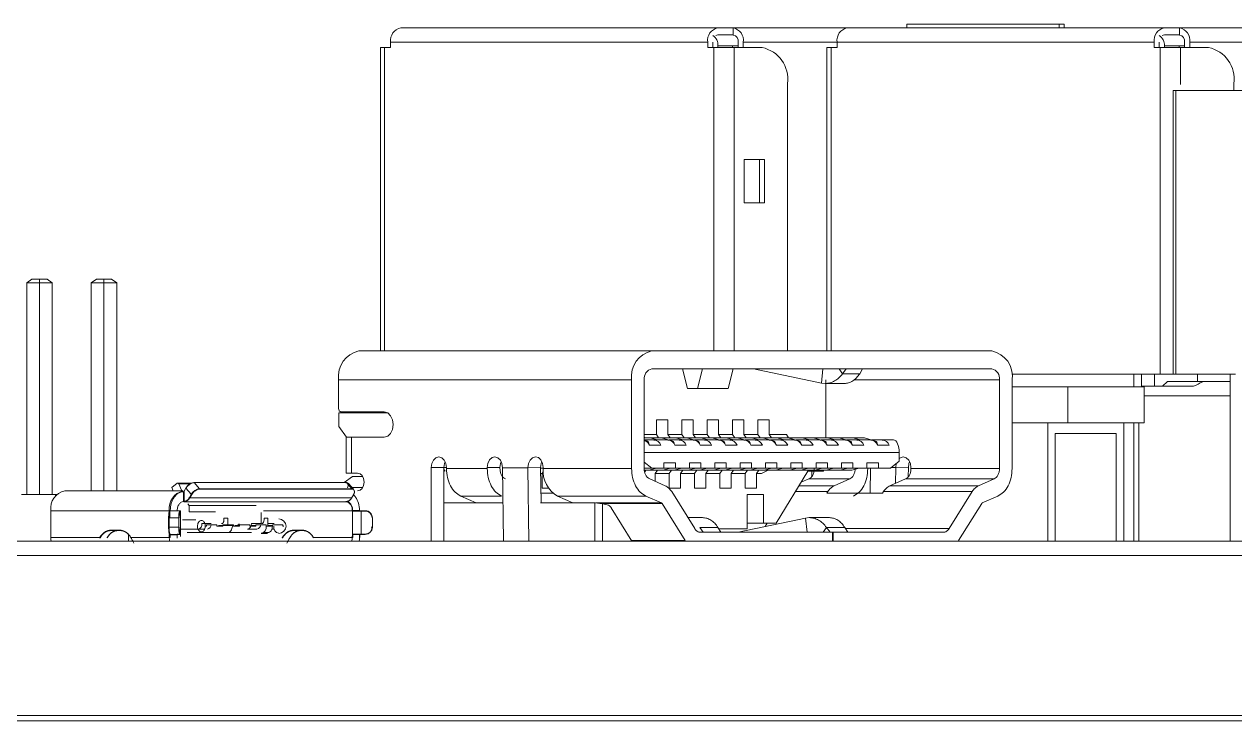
# Model space of a CAD drawing. Header units: millimetres. Extents: x -489 to 1607, y 116 to 1738.
# Drawn here: x 368.37 to 402.12, y 1539.62 to 1559.02 of the extents above; entities that cross this region are included whole.
import ezdxf

# ---------------------------------------------------------------- set-up
doc = ezdxf.new("R2010")
doc.units = ezdxf.units.MM

msp = doc.modelspace()

# ---------------------------------------------------------------- linework, layer by layer
at = {"color": 7, "linetype": 'Continuous', "lineweight": 15}
for p, q in [((392.977, 1558.924), (392.977, 1559.024)), ((392.977, 1559.024), (397.22, 1559.024)), ((397.22, 1559.024), (397.22, 1558.924)), ((397.22, 1559.024), (397.361, 1559.024)), ((397.361, 1559.024), (397.361, 1558.924)), ((378.871, 1558.924), (387.709, 1558.924)), ((387.709, 1558.924), (388.134, 1558.924)), ((387.709, 1558.724), (388.134, 1558.724)), ((388.134, 1558.724), (388.134, 1558.924)), ((388.134, 1558.924), (391.316, 1558.924)), ((391.316, 1558.924), (400.154, 1558.924)), ((400.154, 1558.924), (400.579, 1558.924)), ((400.154, 1558.724), (400.579, 1558.724)), ((400.579, 1558.724), (400.579, 1558.924)), ((400.579, 1558.924), (411.808, 1558.924)), ((378.301, 1558.374), (378.301, 1549.924)), ((378.418, 1558.374), (378.301, 1558.374)), ((378.418, 1558.374), (378.588, 1558.374)), ((378.588, 1558.524), (378.588, 1558.374)), ((378.588, 1558.524), (387.427, 1558.524)), ((387.427, 1558.374), (387.427, 1558.524)), ((387.427, 1558.374), (387.596, 1558.374)), ((387.568, 1558.374), (387.568, 1558.524)), ((387.568, 1558.424), (387.568, 1558.374)), ((388.162, 1558.374), (387.596, 1558.374)), ((387.709, 1558.374), (387.709, 1558.424)), ((388.12, 1558.424), (388.12, 1558.374)), ((388.94, 1558.374), (388.162, 1558.374)), ((388.275, 1558.524), (388.275, 1558.374)), ((388.417, 1558.524), (388.417, 1558.374)), ((390.746, 1558.374), (390.746, 1549.924)), ((390.863, 1558.374), (390.746, 1558.374)), ((390.863, 1558.374), (391.033, 1558.374)), ((391.033, 1558.524), (391.033, 1558.374)), ((391.033, 1558.524), (399.872, 1558.524)), ((399.872, 1558.374), (399.872, 1558.524)), ((399.872, 1558.374), (400.041, 1558.374)), ((400.013, 1558.374), (400.013, 1558.524)), ((400.013, 1558.424), (400.013, 1558.374)), ((400.607, 1558.374), (400.041, 1558.374)), ((400.154, 1558.374), (400.154, 1558.424)), ((400.565, 1558.424), (400.565, 1558.374)), ((401.385, 1558.374), (400.607, 1558.374)), ((400.72, 1558.524), (400.72, 1558.374)), ((400.862, 1558.524), (400.862, 1558.374)), ((412.09, 1558.524), (400.862, 1558.524)), ((389.647, 1549.924), (389.647, 1557.374)), ((402.092, 1557.174), (402.092, 1557.374)), ((400.403, 1557.177), (400.403, 1549.274)), ((411.649, 1557.174), (400.477, 1557.174)), ((388.445, 1555.254), (389.01, 1555.254)), ((388.445, 1554.054), (388.445, 1555.254)), ((388.869, 1555.254), (388.869, 1554.054)), ((389.01, 1555.254), (389.01, 1554.054)), ((389.01, 1554.054), (388.445, 1554.054)), ((368.589, 1551.924), (368.448, 1551.824)), ((368.801, 1551.924), (368.589, 1551.924)), ((368.801, 1551.824), (368.801, 1551.924)), ((369.013, 1551.924), (368.801, 1551.924)), ((369.155, 1551.824), (369.013, 1551.924)), ((370.385, 1551.924), (370.244, 1551.824)), ((370.597, 1551.924), (370.385, 1551.924)), ((370.597, 1551.824), (370.597, 1551.924)), ((370.81, 1551.924), (370.597, 1551.924)), ((370.951, 1551.824), (370.81, 1551.924)), ((368.448, 1551.824), (368.448, 1545.924)), ((368.801, 1551.824), (368.448, 1551.824)), ((369.155, 1551.824), (368.801, 1551.824)), ((368.801, 1545.924), (368.801, 1551.824)), ((369.155, 1545.924), (369.155, 1551.824)), ((370.597, 1551.824), (370.244, 1551.824)), ((370.244, 1551.824), (370.244, 1546.024)), ((370.951, 1551.824), (370.597, 1551.824)), ((370.597, 1546.024), (370.597, 1551.824)), ((370.951, 1546.024), (370.951, 1551.824)), ((377.704, 1549.924), (385.871, 1549.924)), ((395.346, 1549.924), (385.871, 1549.924)), ((385.871, 1549.424), (395.346, 1549.424)), ((386.861, 1548.874), (386.719, 1549.424)), ((387.144, 1548.874), (387.285, 1549.424)), ((388.134, 1549.424), (387.992, 1548.874)), ((388.689, 1549.424), (388.703, 1549.423)), ((388.703, 1549.423), (388.703, 1549.424)), ((388.703, 1549.423), (390.595, 1549.028)), ((390.639, 1549.424), (390.595, 1549.028)), ((391.185, 1549.291), (391.088, 1549.424)), ((391.286, 1549.424), (391.185, 1549.291)), ((391.662, 1549.291), (391.185, 1549.291)), ((391.743, 1549.424), (391.662, 1549.291)), ((395.902, 1549.274), (399.306, 1549.274)), ((399.306, 1548.924), (399.306, 1549.274)), ((399.306, 1549.274), (399.518, 1549.274)), ((399.518, 1549.274), (399.518, 1548.939)), ((399.884, 1549.274), (399.518, 1549.274)), ((399.884, 1548.939), (399.884, 1549.274)), ((399.884, 1549.274), (401.074, 1549.274)), ((401.993, 1549.274), (401.074, 1549.274)), ((401.074, 1549.074), (401.074, 1549.274)), ((401.993, 1549.274), (401.993, 1544.624)), ((401.993, 1549.274), (402.134, 1549.274)), ((385.305, 1549.124), (377.138, 1549.124)), ((377.138, 1549.124), (377.138, 1548.324)), ((385.305, 1549.124), (385.305, 1546.646)), ((385.659, 1546.646), (385.659, 1549.124)), ((387.992, 1548.874), (386.861, 1548.874)), ((390.7, 1549.017), (390.595, 1549.028)), ((390.7, 1549.017), (391.237, 1549.017)), ((390.715, 1547.504), (390.715, 1549.124)), ((395.558, 1549.124), (395.558, 1546.646)), ((395.912, 1546.646), (395.912, 1549.124)), ((397.467, 1548.924), (395.912, 1548.924)), ((397.467, 1547.924), (397.467, 1548.924)), ((399.589, 1548.924), (397.467, 1548.924)), ((399.518, 1548.939), (399.509, 1548.924)), ((400.932, 1548.939), (399.518, 1548.939)), ((399.589, 1547.924), (399.589, 1548.924)), ((400.103, 1548.939), (400.24, 1549.074)), ((400.24, 1549.074), (401.25, 1549.074)), ((401.267, 1549.074), (401.25, 1549.074)), ((401.993, 1549.074), (401.267, 1549.074)), ((377.145, 1548.204), (377.145, 1547.824)), ((378.453, 1548.204), (377.145, 1548.204)), ((377.209, 1548.224), (378.411, 1548.224)), ((377.492, 1548.224), (377.492, 1548.204)), ((378.511, 1548.194), (378.453, 1548.204)), ((378.493, 1548.204), (378.453, 1548.204)), ((385.995, 1548.004), (386.313, 1548.004)), ((385.995, 1547.594), (385.995, 1548.004)), ((386.313, 1548.004), (386.313, 1547.594)), ((386.702, 1548.004), (387.02, 1548.004)), ((386.702, 1547.594), (386.702, 1548.004)), ((387.02, 1548.004), (387.02, 1547.594)), ((387.409, 1548.004), (387.727, 1548.004)), ((387.409, 1547.594), (387.409, 1548.004)), ((387.727, 1548.004), (387.727, 1547.594)), ((388.116, 1548.004), (388.434, 1548.004)), ((388.116, 1547.594), (388.116, 1548.004)), ((388.434, 1548.004), (388.434, 1547.594)), ((388.823, 1548.004), (389.141, 1548.004)), ((388.823, 1547.594), (388.823, 1548.004)), ((389.141, 1548.004), (389.141, 1547.594)), ((397.467, 1547.924), (395.912, 1547.924)), ((396.902, 1547.924), (395.912, 1547.924)), ((396.902, 1544.624), (396.902, 1547.924)), ((399.589, 1547.924), (397.467, 1547.924)), ((399.023, 1544.624), (399.023, 1547.924)), ((399.306, 1544.624), (399.306, 1547.924)), ((399.447, 1544.624), (399.447, 1547.924)), ((377.145, 1547.824), (377.357, 1547.524)), ((377.346, 1547.524), (377.346, 1546.523)), ((377.346, 1547.524), (377.357, 1547.524)), ((377.357, 1547.524), (377.373, 1547.524)), ((377.373, 1547.524), (377.492, 1547.524)), ((377.492, 1547.524), (377.492, 1546.524)), ((378.411, 1547.524), (377.492, 1547.524)), ((385.659, 1547.594), (385.995, 1547.594)), ((385.659, 1547.519), (385.669, 1547.504)), ((385.659, 1547.504), (385.818, 1547.504)), ((385.818, 1547.504), (386.03, 1547.444)), ((386.136, 1547.504), (385.818, 1547.504)), ((385.995, 1547.594), (386.058, 1547.504)), ((386.45, 1547.415), (386.136, 1547.504)), ((386.136, 1547.504), (386.525, 1547.504)), ((386.313, 1547.594), (386.702, 1547.594)), ((386.313, 1547.594), (386.376, 1547.504)), ((386.525, 1547.504), (386.737, 1547.444)), ((386.843, 1547.504), (386.525, 1547.504)), ((386.702, 1547.594), (386.765, 1547.504)), ((387.157, 1547.415), (386.843, 1547.504)), ((386.843, 1547.504), (387.232, 1547.504)), ((387.02, 1547.594), (387.409, 1547.594)), ((387.02, 1547.594), (387.084, 1547.504)), ((387.232, 1547.504), (387.444, 1547.444)), ((387.55, 1547.504), (387.232, 1547.504)), ((387.409, 1547.594), (387.473, 1547.504)), ((387.864, 1547.415), (387.55, 1547.504)), ((387.55, 1547.504), (387.939, 1547.504)), ((387.727, 1547.594), (388.116, 1547.594)), ((387.727, 1547.594), (387.791, 1547.504)), ((387.939, 1547.504), (388.151, 1547.444)), ((388.257, 1547.504), (387.939, 1547.504)), ((388.116, 1547.594), (388.18, 1547.504)), ((388.571, 1547.415), (388.257, 1547.504)), ((388.257, 1547.504), (388.646, 1547.504)), ((388.434, 1547.594), (388.823, 1547.594)), ((388.434, 1547.594), (388.498, 1547.504)), ((388.646, 1547.504), (388.858, 1547.444)), ((388.965, 1547.504), (388.646, 1547.504)), ((388.823, 1547.594), (388.887, 1547.504)), ((389.278, 1547.415), (388.965, 1547.504)), ((388.965, 1547.504), (389.353, 1547.504)), ((389.141, 1547.594), (389.619, 1547.594)), ((389.141, 1547.594), (389.205, 1547.504)), ((389.353, 1547.504), (389.566, 1547.444)), ((389.672, 1547.504), (389.353, 1547.504)), ((389.619, 1547.594), (389.682, 1547.504)), ((389.985, 1547.415), (389.672, 1547.504)), ((389.672, 1547.504), (390.061, 1547.504)), ((390.061, 1547.504), (390.273, 1547.444)), ((390.379, 1547.504), (390.061, 1547.504)), ((390.692, 1547.415), (390.379, 1547.504)), ((390.379, 1547.504), (390.768, 1547.504)), ((390.768, 1547.504), (390.98, 1547.444)), ((391.086, 1547.504), (390.768, 1547.504)), ((391.4, 1547.415), (391.086, 1547.504)), ((391.086, 1547.504), (391.475, 1547.504)), ((391.475, 1547.504), (391.687, 1547.444)), ((391.475, 1547.504), (391.793, 1547.504)), ((391.793, 1547.504), (392.107, 1547.415)), ((397.114, 1547.624), (398.811, 1547.624)), ((397.114, 1544.624), (397.114, 1547.624)), ((398.811, 1547.624), (398.811, 1544.624)), ((385.659, 1547.444), (385.924, 1547.444)), ((385.743, 1547.415), (385.659, 1547.439)), ((385.783, 1547.339), (385.783, 1547.347)), ((386.122, 1547.304), (385.804, 1547.304)), ((386.313, 1547.444), (385.924, 1547.444)), ((386.348, 1547.444), (386.631, 1547.444)), ((386.49, 1547.339), (386.49, 1547.347)), ((386.829, 1547.304), (386.511, 1547.304)), ((387.02, 1547.444), (386.631, 1547.444)), ((387.055, 1547.444), (387.338, 1547.444)), ((387.197, 1547.339), (387.197, 1547.347)), ((387.536, 1547.304), (387.218, 1547.304)), ((387.727, 1547.444), (387.338, 1547.444)), ((387.762, 1547.444), (388.045, 1547.444)), ((387.904, 1547.339), (387.904, 1547.347)), ((388.243, 1547.304), (387.925, 1547.304)), ((388.434, 1547.444), (388.045, 1547.444)), ((388.47, 1547.444), (388.752, 1547.444)), ((388.611, 1547.339), (388.611, 1547.347)), ((388.95, 1547.304), (388.632, 1547.304)), ((389.141, 1547.444), (388.752, 1547.444)), ((389.177, 1547.444), (389.459, 1547.444)), ((389.318, 1547.339), (389.318, 1547.347)), ((389.657, 1547.304), (389.339, 1547.304)), ((389.848, 1547.444), (389.459, 1547.444)), ((389.884, 1547.444), (390.167, 1547.444)), ((390.025, 1547.339), (390.025, 1547.347)), ((390.365, 1547.304), (390.046, 1547.304)), ((390.556, 1547.444), (390.167, 1547.444)), ((390.591, 1547.444), (390.874, 1547.444)), ((390.732, 1547.339), (390.732, 1547.347)), ((391.072, 1547.304), (390.753, 1547.304)), ((391.263, 1547.444), (390.874, 1547.444)), ((391.298, 1547.444), (391.581, 1547.444)), ((391.439, 1547.339), (391.439, 1547.347)), ((391.779, 1547.304), (391.461, 1547.304)), ((391.97, 1547.444), (391.581, 1547.444)), ((392.005, 1547.444), (392.288, 1547.444)), ((392.146, 1547.347), (392.146, 1547.339)), ((392.486, 1547.304), (392.168, 1547.304)), ((392.604, 1547.444), (392.288, 1547.444)), ((385.659, 1546.827), (385.871, 1546.664)), ((392.518, 1546.664), (392.765, 1546.854)), ((392.765, 1546.854), (392.765, 1547.094)), ((377.492, 1546.524), (377.668, 1546.524)), ((379.719, 1544.624), (379.719, 1546.674)), ((380.073, 1546.674), (379.719, 1546.674)), ((380.073, 1544.624), (380.073, 1546.674)), ((380.073, 1546.674), (380.143, 1546.674)), ((380.108, 1546.574), (380.073, 1546.624)), ((380.143, 1546.674), (380.143, 1546.646)), ((380.143, 1546.646), (381.282, 1546.646)), ((381.282, 1546.646), (381.282, 1546.674)), ((381.635, 1546.674), (381.282, 1546.674)), ((381.635, 1546.646), (381.635, 1546.674)), ((382.413, 1546.67), (381.706, 1546.67)), ((381.706, 1546.67), (381.731, 1544.624)), ((382.767, 1546.674), (382.413, 1546.67)), ((382.413, 1546.67), (382.438, 1544.624)), ((382.779, 1545.694), (382.767, 1546.674)), ((382.767, 1546.664), (382.837, 1546.664)), ((382.813, 1546.514), (382.769, 1546.514)), ((382.813, 1546.514), (382.841, 1546.554)), ((382.813, 1546.104), (382.813, 1546.514)), ((382.837, 1546.674), (382.837, 1546.646)), ((382.837, 1546.646), (385.305, 1546.646)), ((385.659, 1546.664), (385.871, 1546.664)), ((385.676, 1546.664), (385.659, 1546.659)), ((385.661, 1546.604), (385.783, 1546.604)), ((385.669, 1546.553), (385.705, 1546.604)), ((385.783, 1546.604), (385.995, 1546.664)), ((386.171, 1546.604), (385.783, 1546.604)), ((385.871, 1546.664), (386.207, 1546.664)), ((385.959, 1546.514), (386.023, 1546.604)), ((385.959, 1546.514), (385.959, 1546.293)), ((386.348, 1546.514), (385.959, 1546.514)), ((386.384, 1546.664), (386.171, 1546.604)), ((386.171, 1546.604), (386.49, 1546.604)), ((386.207, 1546.804), (386.525, 1546.804)), ((386.207, 1546.664), (386.207, 1546.804)), ((386.207, 1546.664), (386.525, 1546.664)), ((386.348, 1546.514), (386.412, 1546.604)), ((386.348, 1546.104), (386.348, 1546.514)), ((386.49, 1546.604), (386.702, 1546.664)), ((386.879, 1546.604), (386.49, 1546.604)), ((386.525, 1546.804), (386.525, 1546.664)), ((386.525, 1546.664), (386.914, 1546.664)), ((386.666, 1546.514), (386.73, 1546.604)), ((386.666, 1546.514), (386.666, 1546.104)), ((387.055, 1546.514), (386.666, 1546.514)), ((387.091, 1546.664), (386.879, 1546.604)), ((386.879, 1546.604), (387.197, 1546.604)), ((386.914, 1546.804), (387.232, 1546.804)), ((386.914, 1546.664), (386.914, 1546.804)), ((386.914, 1546.664), (387.232, 1546.664)), ((387.055, 1546.514), (387.119, 1546.604)), ((387.055, 1546.104), (387.055, 1546.514)), ((387.197, 1546.604), (387.409, 1546.664)), ((387.586, 1546.604), (387.197, 1546.604)), ((387.232, 1546.804), (387.232, 1546.664)), ((387.232, 1546.664), (387.621, 1546.664)), ((387.374, 1546.514), (387.437, 1546.604)), ((387.374, 1546.514), (387.374, 1546.104)), ((387.762, 1546.514), (387.374, 1546.514)), ((387.798, 1546.664), (387.586, 1546.604)), ((387.586, 1546.604), (387.904, 1546.604)), ((387.621, 1546.804), (387.939, 1546.804)), ((387.621, 1546.664), (387.621, 1546.804)), ((387.621, 1546.664), (387.939, 1546.664)), ((387.762, 1546.514), (387.826, 1546.604)), ((387.762, 1546.104), (387.762, 1546.514)), ((387.904, 1546.604), (388.116, 1546.664)), ((388.293, 1546.604), (387.904, 1546.604)), ((387.939, 1546.804), (387.939, 1546.664)), ((387.939, 1546.664), (388.328, 1546.664)), ((388.081, 1546.514), (388.144, 1546.604)), ((388.081, 1546.514), (388.081, 1546.104)), ((388.47, 1546.514), (388.081, 1546.514)), ((388.505, 1546.664), (388.293, 1546.604)), ((388.293, 1546.604), (388.611, 1546.604)), ((388.328, 1546.804), (388.646, 1546.804)), ((388.328, 1546.664), (388.328, 1546.804)), ((388.328, 1546.664), (388.646, 1546.664)), ((388.47, 1546.514), (388.533, 1546.604)), ((388.47, 1546.104), (388.47, 1546.514)), ((388.611, 1546.604), (388.823, 1546.664)), ((389, 1546.604), (388.611, 1546.604)), ((388.646, 1546.804), (388.646, 1546.664)), ((388.646, 1546.664), (389.035, 1546.664)), ((388.788, 1546.514), (388.851, 1546.604)), ((388.788, 1546.514), (388.788, 1546.104)), ((388.928, 1546.514), (388.788, 1546.514)), ((388.928, 1546.514), (389.109, 1546.604)), ((389.212, 1546.664), (389, 1546.604)), ((389, 1546.604), (389.318, 1546.604)), ((389.035, 1546.804), (389.353, 1546.804)), ((389.035, 1546.664), (389.035, 1546.804)), ((389.035, 1546.664), (389.353, 1546.664)), ((389.318, 1546.604), (389.53, 1546.664)), ((389.707, 1546.604), (389.318, 1546.604)), ((389.336, 1545.124), (390.22, 1546.574)), ((389.353, 1546.804), (389.353, 1546.664)), ((389.353, 1546.664), (389.742, 1546.664)), ((389.919, 1546.664), (389.707, 1546.604)), ((389.707, 1546.604), (390.025, 1546.604)), ((389.742, 1546.804), (390.061, 1546.804)), ((389.742, 1546.664), (389.742, 1546.804)), ((389.742, 1546.664), (390.061, 1546.664)), ((390.025, 1546.604), (390.237, 1546.664)), ((390.414, 1546.604), (390.025, 1546.604)), ((390.061, 1546.804), (390.061, 1546.664)), ((390.061, 1546.664), (390.449, 1546.664)), ((390.22, 1546.574), (390.644, 1546.574)), ((390.326, 1546.574), (390.326, 1546.427)), ((390.626, 1546.664), (390.414, 1546.604)), ((390.414, 1546.604), (390.732, 1546.604)), ((390.449, 1546.804), (390.768, 1546.804)), ((390.449, 1546.664), (390.449, 1546.804)), ((390.449, 1546.664), (390.768, 1546.664)), ((390.644, 1546.574), (390.665, 1546.604)), ((390.732, 1546.604), (390.944, 1546.664)), ((391.121, 1546.604), (390.732, 1546.604)), ((390.768, 1546.804), (390.768, 1546.664)), ((390.768, 1546.664), (391.157, 1546.664)), ((391.333, 1546.664), (391.121, 1546.604)), ((391.121, 1546.604), (391.439, 1546.604)), ((391.157, 1546.804), (391.475, 1546.804)), ((391.157, 1546.664), (391.157, 1546.804)), ((391.157, 1546.664), (391.475, 1546.664)), ((391.652, 1546.664), (391.439, 1546.604)), ((391.475, 1546.804), (391.475, 1546.664)), ((391.475, 1546.664), (391.864, 1546.664)), ((391.864, 1546.804), (392.182, 1546.804)), ((391.864, 1546.664), (391.864, 1546.804)), ((392.182, 1546.664), (391.864, 1546.664)), ((391.888, 1546.664), (391.888, 1546.646)), ((391.95, 1545.96), (391.959, 1546.664)), ((392.182, 1546.804), (392.182, 1546.664)), ((392.182, 1546.664), (392.518, 1546.664)), ((392.666, 1546.674), (392.661, 1546.237)), ((393.02, 1546.67), (392.666, 1546.674)), ((393.02, 1546.67), (393.017, 1546.423)), ((393.09, 1546.646), (393.09, 1546.674)), ((395.558, 1546.646), (393.09, 1546.646)), ((372.485, 1546.119), (372.638, 1546.244)), ((372.638, 1546.244), (372.686, 1546.226)), ((373.043, 1546.244), (372.638, 1546.244)), ((372.686, 1546.226), (372.758, 1546.049)), ((372.686, 1546.226), (373.004, 1546.226)), ((377.345, 1546.261), (373.103, 1546.261)), ((373.261, 1546.088), (373.111, 1546.257)), ((373.111, 1546.257), (377.354, 1546.257)), ((377.527, 1546.424), (377.296, 1546.261)), ((377.354, 1546.257), (377.503, 1546.088)), ((377.565, 1546.064), (377.415, 1546.233)), ((377.81, 1546.424), (377.527, 1546.424)), ((386.243, 1546.17), (385.809, 1546.359)), ((390.031, 1546.265), (390.247, 1546.359)), ((391.385, 1546.359), (390.247, 1546.359)), ((390.95, 1546.17), (391.385, 1546.359)), ((392.506, 1546.17), (392.941, 1546.359)), ((394.974, 1546.17), (392.506, 1546.17)), ((395.409, 1546.359), (392.941, 1546.359)), ((395.409, 1546.359), (394.974, 1546.17)), ((369.247, 1545.924), (368.299, 1545.924)), ((369.247, 1545.924), (369.247, 1545.886)), ((369.281, 1545.924), (369.247, 1545.924)), ((369.504, 1546.024), (372.808, 1546.024)), ((372.485, 1546.119), (372.524, 1546.024)), ((372.814, 1545.734), (372.814, 1546.004)), ((372.828, 1545.734), (372.828, 1546.008)), ((372.834, 1546.015), (372.882, 1546.1)), ((372.882, 1546.1), (373.031, 1545.932)), ((373.031, 1545.932), (372.981, 1545.843)), ((372.993, 1545.837), (373.044, 1545.926)), ((377.505, 1545.837), (372.993, 1545.837)), ((377.503, 1546.088), (373.261, 1546.088)), ((373.262, 1546.074), (377.504, 1546.074)), ((377.555, 1545.926), (377.505, 1545.837)), ((377.508, 1545.838), (377.558, 1545.927)), ((377.81, 1546.124), (377.534, 1546.124)), ((380.543, 1545.881), (381.681, 1545.881)), ((380.543, 1545.881), (380.972, 1545.694)), ((383.112, 1545.96), (382.776, 1545.96)), ((382.987, 1546.104), (382.813, 1546.104)), ((383.237, 1545.881), (385.705, 1545.881)), ((383.237, 1545.881), (383.666, 1545.694)), ((386.139, 1545.692), (385.705, 1545.881)), ((386.666, 1546.104), (386.348, 1546.104)), ((387.063, 1544.976), (386.421, 1546.007)), ((387.374, 1546.104), (387.055, 1546.104)), ((388.081, 1546.104), (387.762, 1546.104)), ((388.788, 1546.104), (388.47, 1546.104)), ((388.523, 1545.924), (388.982, 1545.924)), ((388.523, 1544.974), (388.523, 1545.924)), ((388.982, 1545.924), (388.982, 1545.124)), ((390.773, 1546.007), (390.743, 1545.96)), ((390.743, 1545.96), (392.299, 1545.96)), ((392.299, 1545.96), (392.328, 1546.007)), ((392.328, 1546.007), (394.796, 1546.007)), ((394.796, 1546.007), (394.154, 1544.976)), ((395.513, 1545.881), (395.078, 1545.692)), ((372.828, 1545.724), (377.339, 1545.724)), ((372.931, 1545.668), (372.969, 1545.624)), ((372.969, 1545.624), (374.836, 1545.624)), ((372.969, 1545.624), (372.969, 1545.444)), ((374.765, 1545.724), (373.263, 1545.724)), ((377.53, 1545.484), (377.721, 1545.484)), ((381.718, 1545.694), (380.073, 1545.694)), ((384.28, 1545.694), (382.767, 1545.694)), ((384.28, 1544.624), (384.28, 1545.694)), ((384.28, 1545.694), (384.492, 1545.67)), ((384.492, 1545.67), (384.492, 1544.624)), ((384.492, 1545.67), (384.625, 1545.641)), ((385.313, 1544.624), (384.731, 1545.559)), ((386.797, 1544.645), (386.155, 1545.677)), ((395.062, 1545.677), (394.42, 1544.645)), ((369.112, 1545.474), (369.112, 1544.728)), ((369.115, 1545.474), (372.419, 1545.474)), ((369.115, 1545.474), (369.115, 1544.728)), ((372.399, 1545.274), (372.399, 1545.014)), ((372.399, 1545.274), (372.417, 1545.274)), ((372.685, 1545.274), (372.417, 1545.274)), ((372.417, 1545.274), (372.417, 1545.014)), ((372.431, 1545.274), (372.431, 1545.454)), ((372.439, 1545.474), (372.707, 1545.474)), ((372.685, 1545.274), (372.685, 1545.014)), ((372.72, 1545.474), (372.707, 1545.474)), ((372.73, 1545.464), (372.717, 1545.464)), ((372.73, 1545.464), (372.73, 1544.824)), ((372.732, 1544.757), (372.732, 1545.464)), ((372.782, 1545.224), (373.16, 1545.224)), ((372.969, 1545.444), (373.704, 1545.444)), ((373.941, 1545.264), (374.047, 1545.264)), ((373.941, 1545.214), (373.941, 1545.264)), ((374.047, 1545.264), (374.047, 1545.064)), ((374.977, 1545.114), (374.977, 1545.424)), ((375.165, 1545.264), (375.059, 1545.264)), ((375.059, 1545.264), (375.059, 1545.214)), ((375.165, 1545.064), (375.165, 1545.264)), ((377.523, 1545.464), (377.52, 1544.82)), ((377.768, 1545.464), (377.523, 1545.464)), ((377.88, 1545.474), (377.767, 1545.474)), ((377.881, 1545.464), (377.768, 1545.464)), ((377.768, 1544.824), (377.768, 1545.464)), ((378.079, 1545.014), (378.079, 1545.274)), ((387.284, 1545.281), (386.873, 1545.281)), ((388.271, 1544.875), (390.151, 1545.27)), ((390.255, 1545.281), (390.151, 1545.27)), ((390.151, 1545.27), (390.195, 1544.874)), ((390.819, 1545.281), (390.25, 1545.281)), ((370.795, 1544.934), (371.028, 1544.934)), ((370.802, 1544.924), (371.035, 1544.924)), ((372.399, 1545.014), (372.417, 1545.014)), ((372.417, 1545.014), (372.685, 1545.014)), ((372.418, 1544.728), (372.418, 1544.804)), ((372.418, 1544.804), (372.446, 1544.804)), ((372.439, 1544.814), (372.707, 1544.814)), ((372.637, 1544.804), (372.446, 1544.804)), ((372.446, 1544.804), (372.446, 1544.728)), ((372.637, 1544.728), (372.641, 1544.82)), ((372.637, 1544.804), (372.637, 1544.728)), ((372.64, 1544.714), (372.64, 1544.814)), ((372.707, 1544.814), (372.72, 1544.814)), ((372.717, 1544.824), (372.73, 1544.824)), ((373.212, 1544.964), (372.732, 1544.964)), ((374.047, 1544.864), (372.912, 1544.864)), ((372.937, 1544.864), (374.705, 1544.864)), ((373.403, 1544.964), (373.22, 1544.964)), ((373.588, 1545.114), (373.326, 1545.114)), ((373.422, 1545.044), (373.453, 1545.044)), ((373.453, 1545.044), (373.453, 1545.084)), ((373.453, 1545.084), (373.743, 1545.084)), ((373.743, 1545.084), (373.743, 1545.044)), ((373.743, 1545.044), (373.913, 1545.044)), ((373.913, 1545.064), (373.786, 1545.064)), ((374.047, 1545.064), (373.786, 1545.064)), ((373.913, 1545.044), (373.913, 1545.084)), ((373.913, 1545.084), (374.203, 1545.084)), ((374.047, 1545.064), (374.175, 1545.064)), ((374.175, 1545.064), (374.175, 1545.044)), ((374.203, 1545.084), (374.203, 1545.044)), ((374.203, 1545.044), (374.373, 1545.044)), ((374.373, 1545.064), (374.245, 1545.064)), ((374.339, 1545.098), (374.339, 1545.064)), ((374.373, 1545.104), (374.344, 1545.104)), ((374.373, 1545.044), (374.373, 1545.084)), ((374.373, 1545.084), (374.663, 1545.084)), ((374.379, 1545.064), (374.379, 1545.07)), ((374.599, 1544.964), (374.861, 1544.964)), ((374.663, 1545.084), (374.663, 1545.044)), ((374.663, 1545.044), (374.832, 1545.044)), ((374.967, 1545.114), (374.705, 1545.114)), ((374.832, 1545.064), (374.705, 1545.064)), ((374.832, 1545.044), (374.832, 1545.084)), ((374.832, 1545.084), (375.122, 1545.084)), ((374.981, 1544.844), (375.151, 1544.844)), ((375.039, 1544.864), (375.165, 1544.864)), ((375.122, 1545.084), (375.122, 1545.044)), ((375.122, 1545.044), (375.292, 1545.044)), ((375.34, 1545.114), (375.165, 1545.114)), ((375.292, 1545.064), (375.165, 1545.064)), ((375.32, 1544.964), (375.277, 1544.964)), ((375.292, 1545.084), (375.582, 1545.084)), ((375.292, 1545.044), (375.292, 1545.064)), ((375.582, 1545.084), (375.582, 1545.044)), ((375.582, 1545.044), (375.614, 1545.044)), ((376.119, 1544.934), (375.886, 1544.934)), ((375.893, 1544.924), (376.126, 1544.924)), ((377.52, 1544.82), (377.516, 1544.728)), ((377.53, 1544.728), (377.53, 1544.804)), ((377.721, 1544.728), (377.721, 1544.804)), ((377.727, 1544.728), (377.727, 1544.804)), ((377.767, 1544.814), (377.88, 1544.814)), ((377.768, 1544.824), (377.881, 1544.824)), ((378.079, 1545.014), (378.049, 1545.014)), ((387.302, 1544.874), (387.202, 1545.007)), ((387.202, 1545.007), (387.711, 1545.007)), ((390.906, 1544.874), (387.222, 1544.874)), ((387.793, 1544.874), (387.711, 1545.007)), ((387.731, 1544.974), (388.523, 1544.974)), ((388.271, 1544.875), (388.257, 1544.874)), ((388.271, 1544.874), (388.271, 1544.875)), ((388.982, 1545.124), (388.523, 1545.124)), ((388.982, 1545.124), (389.336, 1545.124)), ((389.029, 1545.034), (389.085, 1545.124)), ((390.64, 1544.874), (390.738, 1545.007)), ((390.738, 1545.007), (390.837, 1544.874)), ((390.738, 1545.007), (391.246, 1545.007)), ((390.906, 1544.624), (390.906, 1544.874)), ((390.927, 1544.874), (390.906, 1544.874)), ((390.927, 1544.874), (390.927, 1544.624)), ((393.995, 1544.874), (390.927, 1544.874)), ((391.328, 1544.874), (391.246, 1545.007)), ((275.03, 1544.624), (470.03, 1544.624)), ((369.115, 1544.728), (370.476, 1544.728)), ((371.283, 1544.794), (371.283, 1544.647)), ((371.347, 1544.728), (372.418, 1544.728)), ((372.418, 1544.728), (372.446, 1544.728)), ((377.516, 1544.728), (376.438, 1544.728)), ((377.516, 1544.728), (377.53, 1544.728)), ((470.03, 1544.224), (275.03, 1544.224)), ((275.03, 1539.774), (470.03, 1539.774)), ((465.645, 1539.624), (250.684, 1539.624))]:
    msp.add_line(p, q, dxfattribs=at)
at = {"color": 8, "linetype": 'Continuous', "lineweight": 15}
for p, q in [((378.418, 1558.374), (378.418, 1549.924)), ((387.596, 1549.924), (387.596, 1558.374)), ((387.709, 1558.424), (388.275, 1558.424)), ((388.275, 1558.424), (388.12, 1558.424)), ((388.162, 1549.924), (388.162, 1558.374)), ((391.033, 1558.524), (388.417, 1558.524)), ((390.863, 1558.374), (390.863, 1549.924)), ((400.041, 1549.274), (400.041, 1558.374)), ((400.154, 1558.424), (400.72, 1558.424)), ((400.72, 1558.424), (400.565, 1558.424)), ((400.607, 1557.343), (400.607, 1558.374)), ((400.477, 1557.174), (400.477, 1549.274)), ((395.558, 1549.124), (391.51, 1549.124)), ((399.589, 1548.674), (401.993, 1548.674)), ((385.743, 1547.415), (385.704, 1547.415)), ((385.777, 1547.347), (385.783, 1547.347)), ((386.45, 1547.415), (386.411, 1547.415)), ((386.484, 1547.347), (386.49, 1547.347)), ((387.157, 1547.415), (387.118, 1547.415)), ((387.191, 1547.347), (387.197, 1547.347)), ((387.864, 1547.415), (387.825, 1547.415)), ((387.898, 1547.347), (387.904, 1547.347)), ((388.571, 1547.415), (388.532, 1547.415)), ((388.605, 1547.347), (388.611, 1547.347)), ((389.278, 1547.415), (389.24, 1547.415)), ((389.313, 1547.347), (389.318, 1547.347)), ((389.985, 1547.415), (389.947, 1547.415)), ((390.02, 1547.347), (390.025, 1547.347)), ((390.692, 1547.415), (390.654, 1547.415)), ((390.727, 1547.347), (390.732, 1547.347)), ((391.4, 1547.415), (391.361, 1547.415)), ((391.434, 1547.347), (391.439, 1547.347)), ((392.107, 1547.415), (392.068, 1547.415)), ((392.141, 1547.347), (392.146, 1547.347)), ((392.765, 1547.094), (385.659, 1547.094)), ((392.531, 1546.674), (392.666, 1546.674)), ((390.95, 1546.17), (389.973, 1546.17)), ((389.874, 1546.007), (390.773, 1546.007)), ((384.3, 1545.692), (386.139, 1545.692)), ((386.155, 1545.677), (384.433, 1545.677)), ((369.115, 1545.474), (369.112, 1545.474)), ((372.393, 1545.474), (372.439, 1545.474)), ((372.722, 1545.464), (372.732, 1545.464)), ((377.516, 1545.474), (375.048, 1545.474)), ((391.266, 1544.976), (394.154, 1544.976)), ((369.115, 1544.728), (369.112, 1544.728)), ((386.797, 1544.645), (385.299, 1544.645))]:
    msp.add_line(p, q, dxfattribs=at)
at = {"color": 7, "linetype": 'Continuous', "lineweight": 15, "flags": 128}
for points in [[(378.411, 1548.224), (378.506, 1548.197), (378.586, 1548.121), (378.64, 1548.008), (378.658, 1547.874), (378.64, 1547.74), (378.586, 1547.626), (378.506, 1547.551), (378.411, 1547.524)], [(379.719, 1546.674), (379.735, 1546.789), (379.781, 1546.886), (379.85, 1546.951), (379.931, 1546.974), (380.012, 1546.951), (380.081, 1546.886), (380.127, 1546.789), (380.143, 1546.674)], [(380.073, 1546.674), (380.089, 1546.789), (380.108, 1546.84)], [(381.282, 1546.674), (381.298, 1546.789), (381.344, 1546.887), (381.414, 1546.952), (381.496, 1546.974), (381.577, 1546.95), (381.646, 1546.884), (381.691, 1546.785), (381.706, 1546.67)], [(381.635, 1546.674), (381.652, 1546.789), (381.671, 1546.84)], [(382.413, 1546.67), (382.428, 1546.785), (382.474, 1546.884), (382.542, 1546.95), (382.624, 1546.974), (382.705, 1546.952), (382.775, 1546.887), (382.821, 1546.789), (382.837, 1546.674)], [(382.767, 1546.674), (382.783, 1546.789), (382.802, 1546.84)], [(393.09, 1546.674), (393.074, 1546.789), (393.028, 1546.886), (392.96, 1546.951), (392.878, 1546.974), (392.797, 1546.951), (392.765, 1546.928)], [(393.055, 1546.84), (393.035, 1546.785), (393.02, 1546.67)], [(377.668, 1546.524), (377.736, 1546.505), (377.793, 1546.451), (377.832, 1546.37), (377.845, 1546.274), (377.832, 1546.178), (377.793, 1546.097), (377.736, 1546.043), (377.668, 1546.024)], [(392.683, 1546.791), (392.682, 1546.789), (392.666, 1546.674)], [(372.882, 1546.1), (372.88, 1546.103), (372.879, 1546.105), (372.878, 1546.107), (372.878, 1546.109), (372.879, 1546.111), (372.88, 1546.112), (372.882, 1546.112), (372.885, 1546.113)], [(377.887, 1545.47), (377.889, 1545.47), (377.896, 1545.468)], [(369.115, 1544.728), (369.117, 1544.674), (369.122, 1544.624)], [(369.115, 1544.728), (369.117, 1544.675), (369.122, 1544.624)], [(371.348, 1544.721), (371.347, 1544.721), (371.346, 1544.722), (371.345, 1544.722), (371.345, 1544.723), (371.345, 1544.724), (371.345, 1544.725), (371.346, 1544.726), (371.347, 1544.728)], [(372.425, 1544.624), (372.419, 1544.674), (372.418, 1544.728)], [(376.439, 1544.721), (376.438, 1544.721), (376.437, 1544.722), (376.436, 1544.722), (376.436, 1544.723), (376.436, 1544.724), (376.436, 1544.725), (376.437, 1544.726), (376.438, 1544.728)], [(377.721, 1544.728), (377.719, 1544.674), (377.714, 1544.624)]]:
    msp.add_lwpolyline(points, dxfattribs=at)
at = {"color": 8, "linetype": 'Continuous', "lineweight": 15, "flags": 128}
for points in [[(370.687, 1544.721), (370.688, 1544.721), (370.689, 1544.722), (370.69, 1544.722), (370.69, 1544.723), (370.69, 1544.724), (370.69, 1544.725), (370.69, 1544.726)], [(375.778, 1544.721), (375.779, 1544.721), (375.78, 1544.722), (375.781, 1544.722), (375.781, 1544.723), (375.781, 1544.724), (375.781, 1544.725), (375.781, 1544.726)]]:
    msp.add_lwpolyline(points, dxfattribs=at)
at = {"color": 7, "linetype": 'Continuous', "lineweight": 15}
for centre, radius, start, end in [((378.941, 1558.574), 0.357, 101.4279, 188.0449), ((387.78, 1558.574), 0.357, 101.4263, 188.0451), ((387.413, 1558.452), 0.298, 354.5086, 58.6263), ((387.71, 1558.616), 0.108, 90.5265, 122.8227), ((388.063, 1558.574), 0.357, 351.9549, 78.5737), ((388.098, 1558.549), 0.178, 351.9396, 78.5984), ((391.386, 1558.574), 0.357, 101.4263, 188.0451), ((400.225, 1558.574), 0.357, 101.4252, 188.0477), ((399.858, 1558.452), 0.298, 354.5114, 58.6211), ((400.155, 1558.616), 0.108, 90.5265, 122.8227), ((400.508, 1558.574), 0.357, 351.9537, 78.5735), ((400.543, 1558.549), 0.178, 351.9374, 78.5978), ((388.763, 1557.499), 0.893, 351.9509, 78.5784), ((401.208, 1557.499), 0.893, 351.9509, 78.5784), ((377.845, 1549.224), 0.714, 101.4245, 188.0477), ((386.012, 1549.224), 0.714, 101.4245, 188.0477), ((395.205, 1549.224), 0.714, 351.9513, 78.5765), ((385.924, 1549.161), 0.268, 101.4195, 188.0516), ((395.293, 1549.161), 0.268, 351.9481, 78.5827), ((377.226, 1548.311), 0.0892, 171.9253, 258.6288), ((385.576, 1547.199), 0.251, 24.691, 70.7047), ((385.715, 1547.353), 0.0682, 354.5344, 65.6439), ((385.907, 1547.21), 0.234, 23.5808, 85.8865), ((386.296, 1547.21), 0.234, 23.582, 85.8853), ((386.422, 1547.353), 0.0682, 354.5197, 65.6587), ((386.614, 1547.21), 0.234, 23.5787, 85.8867), ((387.003, 1547.21), 0.234, 23.582, 85.8853), ((387.129, 1547.353), 0.0682, 354.5361, 65.6516), ((387.321, 1547.21), 0.234, 23.582, 85.8853), ((387.71, 1547.21), 0.234, 23.5808, 85.8865), ((387.836, 1547.353), 0.0682, 354.5361, 65.6516), ((388.028, 1547.21), 0.234, 23.582, 85.8853), ((388.417, 1547.21), 0.234, 23.581, 85.8843), ((388.543, 1547.353), 0.0682, 354.5344, 65.6439), ((388.736, 1547.21), 0.234, 23.5808, 85.8865), ((389.124, 1547.21), 0.234, 23.582, 85.8853), ((389.25, 1547.353), 0.0682, 354.5197, 65.6587), ((389.443, 1547.21), 0.234, 23.5828, 85.8845), ((389.832, 1547.21), 0.234, 23.582, 85.8853), ((389.957, 1547.353), 0.0682, 354.5361, 65.6516), ((390.15, 1547.21), 0.234, 23.582, 85.8853), ((390.539, 1547.21), 0.234, 23.5808, 85.8865), ((390.664, 1547.353), 0.0682, 354.5361, 65.6516), ((390.857, 1547.21), 0.234, 23.582, 85.8853), ((391.246, 1547.21), 0.234, 23.5787, 85.8867), ((391.371, 1547.353), 0.0682, 354.5197, 65.6587), ((391.564, 1547.21), 0.234, 23.581, 85.8843), ((391.953, 1547.21), 0.234, 23.582, 85.8853), ((392.079, 1547.353), 0.0682, 354.5361, 65.6516), ((392.271, 1547.21), 0.234, 23.582, 85.8853), ((383.651, 1546.584), 0.816, 175.6528, 239.4993), ((385.964, 1546.622), 0.306, 175.6664, 239.4797), ((373.148, 1545.956), 0.303, 96.9598, 151.5369), ((373.102, 1546.249), 0.0116, 38.6989, 88.8305), ((377.359, 1546.178), 0.0791, 44.2861, 93.516), ((369.602, 1545.543), 0.491, 101.4293, 188.0455), ((372.905, 1545.544), 0.491, 102.4958, 186.9763), ((372.814, 1545.922), 0.198, 273.8831, 334.6162), ((372.995, 1545.856), 0.0193, 222.2208, 264.9476), ((373.297, 1545.787), 0.303, 96.9495, 151.527), ((373.045, 1545.945), 0.0193, 222.203, 264.9654), ((373.25, 1546.08), 0.0128, 331.1561, 37.9069), ((377.326, 1545.922), 0.198, 273.8831, 334.6162), ((377.493, 1546.08), 0.0128, 331.209, 37.9147), ((377.508, 1546.009), 0.0788, 44.2325, 93.6664), ((377.505, 1545.84), 0.00345, 262.5233, 322.2775), ((377.555, 1545.929), 0.00345, 262.5233, 322.2775), ((377.408, 1546.022), 0.173, 328.5296, 356.8057), ((377.295, 1545.505), 0.223, 351.9444, 78.587), ((384.581, 1545.475), 0.172, 29.3918, 74.9396), ((372.881, 1545.323), 0.467, 161.1876, 186.0697), ((373.149, 1545.323), 0.467, 161.1876, 186.0697), ((372.707, 1545.464), 0.00997, 359.7547, 89.8174), ((372.72, 1545.464), 0.00997, 359.7547, 89.8174), ((375.472, 1545.044), 0.2, 0, 90), ((377.745, 1545.466), 0.0232, 353.8145, 18.922), ((377.88, 1545.275), 0.199, 359.822, 89.8268), ((377.858, 1545.466), 0.0235, 353.9896, 18.747), ((370.825, 1544.545), 0.38, 93.4745, 152.3951), ((371.023, 1544.545), 0.38, 93.4737, 152.3958), ((370.804, 1544.933), 0.00885, 171.7685, 259.0061), ((371.037, 1544.933), 0.00886, 171.8261, 258.9485), ((371.012, 1544.545), 0.38, 27.6042, 86.5263), ((372.882, 1544.965), 0.468, 173.9398, 198.7992), ((372.457, 1544.804), 0.0111, 132.4346, 182.8002), ((373.15, 1544.965), 0.468, 173.9398, 198.7992), ((372.707, 1544.824), 0.01, 270.3246, 0.1033), ((372.72, 1544.824), 0.01, 270.3246, 0.1033), ((373.194, 1545.095), 0.134, 281.4004, 8.0619), ((373.459, 1545.089), 0.127, 280.3275, 357.8795), ((374.573, 1545.095), 0.134, 281.4019, 8.0566), ((374.838, 1545.089), 0.127, 280.3275, 357.8795), ((374.946, 1545.019), 0.178, 281.3993, 8.0655), ((375.508, 1545.019), 0.178, 171.9374, 258.5978), ((375.472, 1545.044), 0.2, 270, 0), ((375.916, 1544.545), 0.38, 93.4745, 152.3951), ((376.114, 1544.545), 0.38, 93.4745, 152.3951), ((375.895, 1544.933), 0.00885, 171.7685, 259.0061), ((376.128, 1544.933), 0.00884, 171.7163, 259.0583), ((376.103, 1544.545), 0.38, 27.6038, 86.5254), ((377.732, 1544.804), 0.0111, 132.5644, 182.7543), ((377.745, 1544.821), 0.0233, 341.1599, 6.1036), ((377.879, 1545.013), 0.199, 270.1975, 0.1707), ((377.858, 1544.822), 0.0237, 341.337, 5.9264), ((370.49, 1544.739), 0.0185, 219.8976, 264.4721), ((375.582, 1544.739), 0.0185, 219.8359, 264.5054), ((377.178, 1544.726), 0.338, 342.3643, 0.2004)]:
    msp.add_arc(centre, radius, start, end, dxfattribs=at)
at = {"color": 8, "linetype": 'Continuous', "lineweight": 15}
msp.add_arc((377.345, 1546.249), 0.0116, 38.6583, 88.871, dxfattribs=at)
at = {"color": 7, "linetype": 'Continuous', "lineweight": 15}
msp.add_ellipse((392.604, 1547.094), major_axis=(0, 0.35), ratio=0.459619, start_param=4.712389, end_param=6.283185, dxfattribs=at)
for points, knots in [([(400.403, 1557.174), (400.407, 1557.174), (400.413, 1557.174), (400.456, 1557.174), (400.477, 1557.174)], [0, 0, 0, 0, 0.500021, 1, 1, 1, 1]), ([(390.7, 1549.017), (390.745, 1549.02), (390.835, 1549.027), (390.964, 1549.083), (391.084, 1549.168), (391.152, 1549.25), (391.185, 1549.291)], [0, 0, 0, 0, 0.249984, 0.499977, 0.750003, 1, 1, 1, 1]), ([(391.232, 1549.017), (391.272, 1549.02), (391.352, 1549.027), (391.468, 1549.083), (391.575, 1549.168), (391.633, 1549.25), (391.662, 1549.291)], [0, 0, 0, 0, 0.249997, 0.499981, 0.749994, 1, 1, 1, 1]), ([(401.267, 1549.074), (401.26, 1549.073), (401.245, 1549.072), (401.204, 1549.058), (401.152, 1549.034), (401.089, 1549.001), (401.028, 1548.968), (400.972, 1548.943), (400.945, 1548.94), (400.932, 1548.939)], [0, 0, 0, 0, 0.138819, 0.277623, 0.417901, 0.574827, 0.75778, 0.888216, 1, 1, 1, 1]), ([(377.492, 1546.524), (377.45, 1546.524), (377.366, 1546.524), (377.353, 1546.524), (377.346, 1546.524)], [0, 0, 0, 0, 0.50001, 1, 1, 1, 1]), ([(380.543, 1545.881), (380.487, 1545.913), (380.375, 1545.978), (380.247, 1546.163), (380.16, 1546.391), (380.149, 1546.561), (380.143, 1546.646)], [0, 0, 0, 0, 0.250006, 0.499997, 0.749968, 1, 1, 1, 1]), ([(381.681, 1545.881), (381.625, 1545.913), (381.514, 1545.978), (381.386, 1546.163), (381.298, 1546.391), (381.287, 1546.561), (381.282, 1546.646)], [0, 0, 0, 0, 0.250008, 0.499987, 0.749969, 1, 1, 1, 1]), ([(381.635, 1546.646), (381.637, 1546.614), (381.642, 1546.55), (381.674, 1546.465), (381.722, 1546.395), (381.764, 1546.371), (381.785, 1546.359)], [0, 0, 0, 0, 0.249981, 0.499942, 0.749929, 1, 1, 1, 1]), ([(385.705, 1545.881), (385.649, 1545.913), (385.537, 1545.978), (385.409, 1546.163), (385.322, 1546.391), (385.311, 1546.561), (385.305, 1546.646)], [0, 0, 0, 0, 0.250011, 0.499998, 0.749968, 1, 1, 1, 1]), ([(390.247, 1546.359), (390.268, 1546.371), (390.309, 1546.395), (390.357, 1546.465), (390.39, 1546.55), (390.394, 1546.614), (390.396, 1546.646)], [0, 0, 0, 0, 0.250065, 0.500018, 0.750011, 1, 1, 1, 1]), ([(391.535, 1546.646), (391.533, 1546.614), (391.529, 1546.55), (391.496, 1546.465), (391.448, 1546.395), (391.406, 1546.371), (391.385, 1546.359)], [0, 0, 0, 0, 0.249989, 0.499982, 0.749935, 1, 1, 1, 1]), ([(391.888, 1546.646), (391.883, 1546.561), (391.872, 1546.391), (391.785, 1546.163), (391.656, 1545.978), (391.545, 1545.913), (391.489, 1545.881)], [0, 0, 0, 0, 0.250031, 0.500013, 0.749987, 1, 1, 1, 1]), ([(393.09, 1546.646), (393.088, 1546.614), (393.084, 1546.55), (393.052, 1546.465), (393.003, 1546.395), (392.962, 1546.371), (392.941, 1546.359)], [0, 0, 0, 0, 0.249997, 0.499973, 0.749975, 1, 1, 1, 1]), ([(395.558, 1546.646), (395.556, 1546.614), (395.552, 1546.55), (395.519, 1546.465), (395.471, 1546.395), (395.429, 1546.371), (395.409, 1546.359)], [0, 0, 0, 0, 0.249988, 0.499981, 0.749934, 1, 1, 1, 1]), ([(395.912, 1546.646), (395.906, 1546.561), (395.895, 1546.391), (395.808, 1546.163), (395.68, 1545.978), (395.568, 1545.913), (395.513, 1545.881)], [0, 0, 0, 0, 0.250031, 0.500014, 0.750005, 1, 1, 1, 1]), ([(373.091, 1546.253), (373.074, 1546.251), (373.038, 1546.247), (372.987, 1546.219), (372.95, 1546.192), (372.915, 1546.159), (372.897, 1546.131), (372.885, 1546.113)], [0, 0, 0, 0, 0.249469, 0.499129, 0.625119, 0.747376, 1, 1, 1, 1]), ([(377.382, 1546.113), (377.391, 1546.131), (377.408, 1546.168), (377.405, 1546.207), (377.393, 1546.231), (377.373, 1546.249), (377.35, 1546.251), (377.334, 1546.253)], [0, 0, 0, 0, 0.249594, 0.499085, 0.62511, 0.747365, 1, 1, 1, 1]), ([(386.243, 1546.17), (386.277, 1546.151), (386.344, 1546.115), (386.395, 1546.043), (386.421, 1546.007)], [0, 0, 0, 0, 0.499961, 1, 1, 1, 1]), ([(390.773, 1546.007), (390.798, 1546.043), (390.85, 1546.115), (390.917, 1546.151), (390.95, 1546.17)], [0, 0, 0, 0, 0.500032, 1, 1, 1, 1]), ([(392.506, 1546.17), (392.472, 1546.151), (392.405, 1546.115), (392.354, 1546.043), (392.328, 1546.007)], [0, 0, 0, 0, 0.499988, 1, 1, 1, 1]), ([(394.796, 1546.007), (394.822, 1546.043), (394.873, 1546.115), (394.94, 1546.151), (394.974, 1546.17)], [0, 0, 0, 0, 0.500047, 1, 1, 1, 1]), ([(372.814, 1546.004), (372.766, 1545.995), (372.67, 1545.979), (372.568, 1545.875), (372.506, 1545.77), (372.46, 1545.649), (372.452, 1545.549), (372.446, 1545.484)], [0, 0, 0, 0, 0.250345, 0.499518, 0.629713, 0.759869, 1, 1, 1, 1]), ([(372.789, 1546.024), (372.786, 1546.024), (372.78, 1546.025), (372.771, 1546.03), (372.763, 1546.038), (372.76, 1546.045), (372.758, 1546.049)], [0, 0, 0, 0, 0.249886, 0.499983, 0.749889, 1, 1, 1, 1]), ([(372.981, 1545.843), (372.971, 1545.828), (372.951, 1545.797), (372.913, 1545.763), (372.872, 1545.74), (372.842, 1545.736), (372.828, 1545.734)], [0, 0, 0, 0, 0.249985, 0.499993, 0.749931, 1, 1, 1, 1]), ([(373.044, 1545.926), (373.056, 1545.945), (373.082, 1545.984), (373.132, 1546.025), (373.173, 1546.05), (373.214, 1546.069), (373.243, 1546.072), (373.262, 1546.074)], [0, 0, 0, 0, 0.249428, 0.499125, 0.625111, 0.74736, 1, 1, 1, 1]), ([(377.353, 1545.734), (377.368, 1545.736), (377.397, 1545.74), (377.439, 1545.763), (377.477, 1545.797), (377.496, 1545.828), (377.506, 1545.843)], [0, 0, 0, 0, 0.250069, 0.500007, 0.750015, 1, 1, 1, 1]), ([(377.504, 1546.074), (377.521, 1546.072), (377.554, 1546.068), (377.574, 1546.038), (377.58, 1546.009), (377.578, 1545.975), (377.564, 1545.945), (377.555, 1545.926)], [0, 0, 0, 0, 0.249518, 0.499074, 0.625149, 0.747356, 1, 1, 1, 1]), ([(377.721, 1545.484), (377.715, 1545.552), (377.703, 1545.688), (377.629, 1545.829), (377.572, 1545.903), (377.546, 1545.922), (377.542, 1545.924)], [0, 0, 0, 0, 0.383275, 0.76477, 0.964052, 1, 1, 1, 1]), ([(372.814, 1545.734), (372.79, 1545.729), (372.745, 1545.72), (372.688, 1545.661), (372.647, 1545.581), (372.64, 1545.516), (372.637, 1545.484)], [0, 0, 0, 0, 0.253127, 0.500191, 0.750109, 1, 1, 1, 1]), ([(372.644, 1545.474), (372.643, 1545.474), (372.641, 1545.474), (372.639, 1545.477), (372.637, 1545.48), (372.637, 1545.483), (372.637, 1545.484)], [0, 0, 0, 0, 0.249623, 0.499379, 0.751019, 1, 1, 1, 1]), ([(372.637, 1545.484), (372.637, 1545.484), (372.638, 1545.484), (372.639, 1545.483), (372.64, 1545.48), (372.64, 1545.476), (372.639, 1545.474)], [0, 0, 0, 0, 0.102966, 0.205227, 0.436288, 1, 1, 1, 1]), ([(377.343, 1545.725), (377.344, 1545.726), (377.347, 1545.727), (377.35, 1545.729), (377.352, 1545.731), (377.353, 1545.733), (377.353, 1545.734), (377.353, 1545.734)], [0, 0, 0, 0, 0.348364, 0.624978, 0.835673, 0.919445, 1, 1, 1, 1]), ([(377.353, 1545.734), (377.353, 1545.733), (377.353, 1545.732), (377.352, 1545.73), (377.349, 1545.727), (377.345, 1545.726), (377.343, 1545.725)], [0, 0, 0, 0, 0.0999127, 0.2047709, 0.43593, 1, 1, 1, 1]), ([(377.353, 1545.734), (377.352, 1545.734), (377.351, 1545.734), (377.35, 1545.734), (377.351, 1545.734), (377.352, 1545.734), (377.353, 1545.734)], [0, 0, 0, 0, 0.250325, 0.499867, 0.749439, 1, 1, 1, 1]), ([(377.53, 1545.484), (377.527, 1545.517), (377.52, 1545.582), (377.478, 1545.662), (377.422, 1545.72), (377.376, 1545.729), (377.353, 1545.734)], [0, 0, 0, 0, 0.253071, 0.500261, 0.750058, 1, 1, 1, 1]), ([(377.52, 1545.474), (377.522, 1545.476), (377.524, 1545.48), (377.527, 1545.483), (377.529, 1545.484), (377.53, 1545.484), (377.53, 1545.484)], [0, 0, 0, 0, 0.564544, 0.795006, 0.898087, 1, 1, 1, 1]), ([(377.53, 1545.484), (377.53, 1545.483), (377.53, 1545.48), (377.532, 1545.477), (377.534, 1545.474), (377.536, 1545.474), (377.537, 1545.474)], [0, 0, 0, 0, 0.249452, 0.501416, 0.749901, 1, 1, 1, 1]), ([(386.139, 1545.692), (386.142, 1545.69), (386.148, 1545.687), (386.153, 1545.68), (386.155, 1545.677)], [0, 0, 0, 0, 0.5000368, 1, 1, 1, 1]), ([(395.062, 1545.677), (395.064, 1545.68), (395.069, 1545.687), (395.075, 1545.69), (395.078, 1545.692)], [0, 0, 0, 0, 0.499324, 1, 1, 1, 1]), ([(372.399, 1545.274), (372.399, 1545.298), (372.399, 1545.323), (372.402, 1545.366), (372.405, 1545.405), (372.411, 1545.446), (372.416, 1545.451), (372.419, 1545.454)], [0, 0, 0, 0, 0.250546, 0.264813, 0.500198, 0.750069, 1, 1, 1, 1]), ([(372.717, 1545.464), (372.714, 1545.461), (372.709, 1545.456), (372.704, 1545.427), (372.702, 1545.407), (372.702, 1545.405), (372.7, 1545.387), (372.697, 1545.346), (372.696, 1545.299), (372.696, 1545.274)], [0, 0, 0, 0, 0.25034, 0.499572, 0.500925, 0.510035, 0.53445, 0.747983, 1, 1, 1, 1]), ([(373.207, 1545.055), (373.207, 1545.066), (373.208, 1545.098), (373.226, 1545.144), (373.256, 1545.184), (373.293, 1545.205), (373.331, 1545.205), (373.367, 1545.185), (373.398, 1545.146), (373.417, 1545.093), (373.422, 1545.032), (373.411, 1544.973), (373.386, 1544.924), (373.351, 1544.89), (373.326, 1544.886), (373.312, 1544.884)], [0, 0, 0, 0, 0.046097, 0.124888, 0.202962, 0.281201, 0.364572, 0.444079, 0.519167, 0.598658, 0.677739, 0.756788, 0.835261, 0.913151, 1, 1, 1, 1]), ([(373.871, 1545.114), (373.88, 1545.115), (373.898, 1545.118), (373.918, 1545.138), (373.93, 1545.158), (373.939, 1545.181), (373.94, 1545.201), (373.941, 1545.214)], [0, 0, 0, 0, 0.25073, 0.499115, 0.624151, 0.745955, 1, 1, 1, 1]), ([(375.059, 1545.214), (375.058, 1545.201), (375.055, 1545.175), (375.042, 1545.147), (375.028, 1545.13), (375.011, 1545.117), (374.997, 1545.115), (374.988, 1545.114)], [0, 0, 0, 0, 0.250675, 0.499104, 0.624134, 0.746062, 1, 1, 1, 1]), ([(377.537, 1545.474), (377.537, 1545.474), (377.536, 1545.474), (377.534, 1545.474), (377.532, 1545.473), (377.528, 1545.471), (377.525, 1545.47), (377.524, 1545.469)], [0, 0, 0, 0, 0.077703, 0.16473, 0.375713, 0.651023, 1, 1, 1, 1]), ([(377.767, 1545.474), (377.746, 1545.474), (377.705, 1545.474), (377.643, 1545.474), (377.585, 1545.474), (377.553, 1545.474), (377.537, 1545.474)], [0, 0, 0, 0, 0.249947, 0.499947, 0.749978, 1, 1, 1, 1]), ([(378.07, 1545.274), (378.067, 1545.299), (378.062, 1545.349), (378.033, 1545.392), (378.014, 1545.409), (378.012, 1545.412), (377.994, 1545.428), (377.953, 1545.457), (377.906, 1545.461), (377.881, 1545.464)], [0, 0, 0, 0, 0.250247, 0.49959, 0.500765, 0.509838, 0.534343, 0.747935, 1, 1, 1, 1]), ([(387.278, 1545.281), (387.319, 1545.278), (387.4, 1545.271), (387.516, 1545.215), (387.623, 1545.129), (387.682, 1545.048), (387.711, 1545.007)], [0, 0, 0, 0, 0.249997, 0.499981, 0.749994, 1, 1, 1, 1]), ([(390.738, 1545.007), (390.704, 1545.048), (390.637, 1545.129), (390.518, 1545.215), (390.389, 1545.271), (390.3, 1545.278), (390.255, 1545.281)], [0, 0, 0, 0, 0.250013, 0.500034, 0.750021, 1, 1, 1, 1]), ([(390.814, 1545.281), (390.854, 1545.278), (390.935, 1545.271), (391.051, 1545.215), (391.159, 1545.129), (391.217, 1545.048), (391.246, 1545.007)], [0, 0, 0, 0, 0.249997, 0.499981, 0.749994, 1, 1, 1, 1]), ([(370.476, 1544.728), (370.497, 1544.758), (370.54, 1544.819), (370.619, 1544.883), (370.705, 1544.926), (370.765, 1544.931), (370.795, 1544.934)], [0, 0, 0, 0, 0.250036, 0.499968, 0.750003, 1, 1, 1, 1]), ([(370.688, 1544.728), (370.71, 1544.758), (370.752, 1544.819), (370.83, 1544.883), (370.916, 1544.926), (370.977, 1544.931), (371.007, 1544.934)], [0, 0, 0, 0, 0.24994, 0.499898, 0.747136, 1, 1, 1, 1]), ([(371.028, 1544.934), (371.058, 1544.931), (371.118, 1544.926), (371.204, 1544.883), (371.283, 1544.819), (371.325, 1544.758), (371.347, 1544.728)], [0, 0, 0, 0, 0.250007, 0.500032, 0.749964, 1, 1, 1, 1]), ([(372.419, 1544.834), (372.416, 1544.836), (372.414, 1544.839), (372.409, 1544.857), (372.404, 1544.885), (372.4, 1544.943), (372.399, 1544.99), (372.399, 1545.014)], [0, 0, 0, 0, 0.2505428, 0.2647699, 0.5001628, 0.7500753, 1, 1, 1, 1]), ([(372.418, 1544.804), (372.418, 1544.807), (372.418, 1544.812), (372.42, 1544.819), (372.424, 1544.826), (372.427, 1544.829), (372.428, 1544.83)], [0, 0, 0, 0, 0.251393, 0.500977, 0.749709, 1, 1, 1, 1]), ([(372.73, 1544.824), (372.731, 1544.824), (372.733, 1544.824), (372.718, 1544.823), (372.689, 1544.822), (372.657, 1544.82), (372.641, 1544.82)], [0, 0, 0, 0, 0.235517, 0.480686, 0.73545, 1, 1, 1, 1]), ([(372.696, 1545.014), (372.696, 1544.989), (372.697, 1544.938), (372.701, 1544.899), (372.702, 1544.879), (372.703, 1544.876), (372.704, 1544.859), (372.709, 1544.831), (372.714, 1544.827), (372.717, 1544.824)], [0, 0, 0, 0, 0.250419, 0.499544, 0.500831, 0.50994, 0.534429, 0.747858, 1, 1, 1, 1]), ([(373.312, 1544.884), (373.299, 1544.886), (373.274, 1544.89), (373.239, 1544.922), (373.215, 1544.97), (373.203, 1545.018), (373.206, 1545.046), (373.207, 1545.055)], [0, 0, 0, 0, 0.234636, 0.451674, 0.68171, 0.906535, 1, 1, 1, 1]), ([(374.175, 1545.044), (374.173, 1545.02), (374.169, 1544.973), (374.139, 1544.914), (374.098, 1544.871), (374.064, 1544.866), (374.047, 1544.864)], [0, 0, 0, 0, 0.250465, 0.499794, 0.747739, 1, 1, 1, 1]), ([(375.165, 1544.864), (375.181, 1544.867), (375.215, 1544.872), (375.256, 1544.914), (375.287, 1544.973), (375.29, 1545.02), (375.292, 1545.044)], [0, 0, 0, 0, 0.250511, 0.499925, 0.747662, 1, 1, 1, 1]), ([(375.886, 1544.934), (375.856, 1544.931), (375.796, 1544.926), (375.71, 1544.884), (375.631, 1544.82), (375.589, 1544.758), (375.567, 1544.728)], [0, 0, 0, 0, 0.249971, 0.499962, 0.747164, 1, 1, 1, 1]), ([(376.098, 1544.934), (376.068, 1544.931), (376.008, 1544.926), (375.922, 1544.883), (375.843, 1544.819), (375.801, 1544.758), (375.78, 1544.728)], [0, 0, 0, 0, 0.249996, 0.50003, 0.749995, 1, 1, 1, 1]), ([(376.438, 1544.728), (376.417, 1544.758), (376.374, 1544.819), (376.296, 1544.883), (376.21, 1544.926), (376.15, 1544.931), (376.119, 1544.934)], [0, 0, 0, 0, 0.249934, 0.499903, 0.747144, 1, 1, 1, 1]), ([(377.52, 1544.82), (377.538, 1544.82), (377.573, 1544.822), (377.637, 1544.823), (377.703, 1544.824), (377.747, 1544.824), (377.768, 1544.824)], [0, 0, 0, 0, 0.264529, 0.519362, 0.764519, 1, 1, 1, 1]), ([(377.537, 1544.814), (377.553, 1544.814), (377.586, 1544.814), (377.644, 1544.814), (377.705, 1544.814), (377.746, 1544.814), (377.767, 1544.814)], [0, 0, 0, 0, 0.253015, 0.501424, 0.750021, 1, 1, 1, 1]), ([(377.881, 1544.824), (377.906, 1544.826), (377.956, 1544.832), (377.997, 1544.863), (378.016, 1544.88), (378.018, 1544.883), (378.035, 1544.901), (378.063, 1544.942), (378.067, 1544.989), (378.07, 1545.014)], [0, 0, 0, 0, 0.250371, 0.499567, 0.500761, 0.509859, 0.53443, 0.747801, 1, 1, 1, 1]), ([(387.222, 1544.874), (387.207, 1544.875), (387.177, 1544.878), (387.134, 1544.899), (387.095, 1544.931), (387.073, 1544.961), (387.063, 1544.976)], [0, 0, 0, 0, 0.250045, 0.500032, 0.750095, 1, 1, 1, 1]), ([(394.154, 1544.976), (394.144, 1544.961), (394.123, 1544.931), (394.083, 1544.899), (394.04, 1544.878), (394.01, 1544.875), (393.995, 1544.874)], [0, 0, 0, 0, 0.249951, 0.499999, 0.74999, 1, 1, 1, 1]), ([(371.347, 1544.728), (371.364, 1544.697), (371.391, 1544.648), (371.419, 1544.594), (371.429, 1544.575)], [0, 0, 0, 0, 0.640822, 1, 1, 1, 1]), ([(375.78, 1544.728), (375.762, 1544.697), (375.735, 1544.648), (375.707, 1544.594), (375.697, 1544.575)], [0, 0, 0, 0, 0.640348, 1, 1, 1, 1])]:
    msp.add_open_spline(points, degree=3, knots=knots, dxfattribs=at)

doc.saveas('drawing.dxf')
